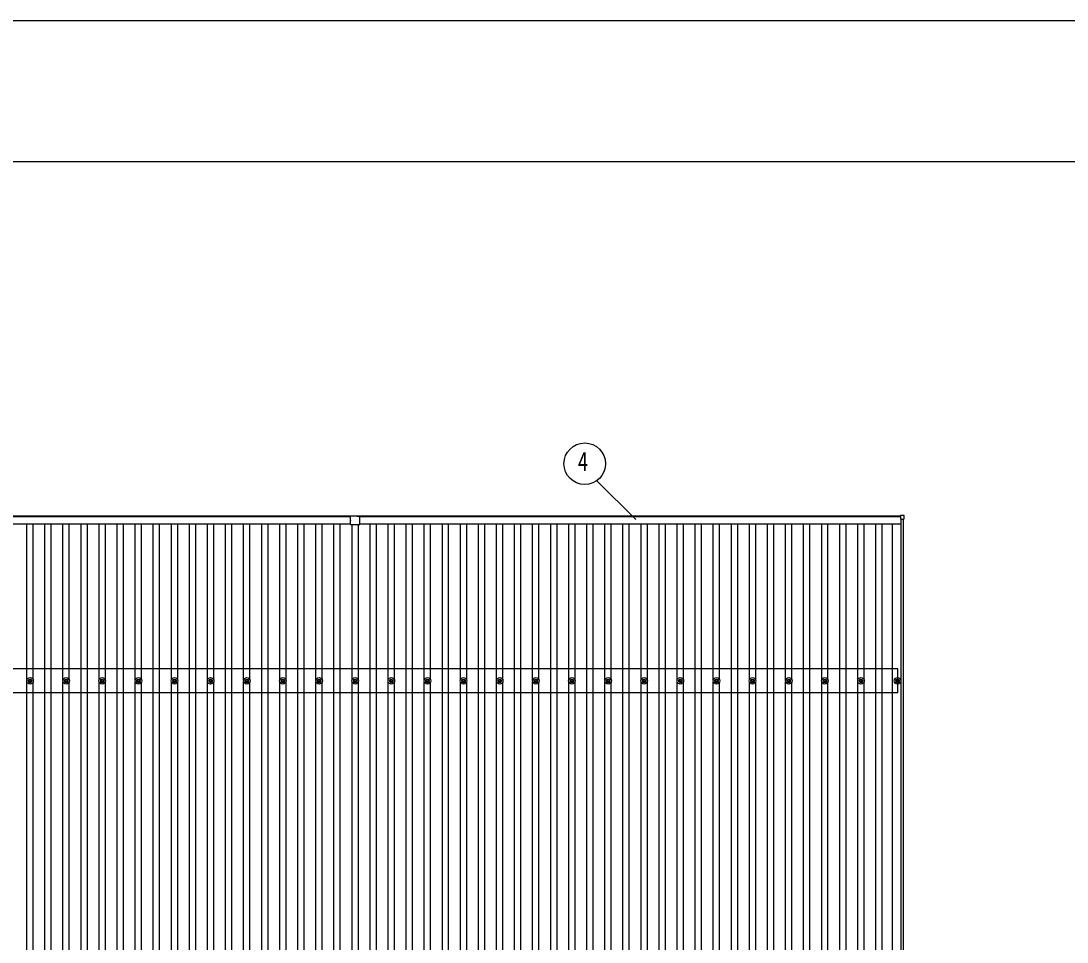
# Model space of a CAD drawing. Units: millimetres, scale not verified. Extents: x -16820 to 16820, y -11880 to 11880.
# Drawn here: x -10996 to -5205, y 6779 to 11880 of the extents above; entities that cross this region are included whole.
import ezdxf
from ezdxf.enums import TextEntityAlignment as Align

# ---------------------------------------------------------------- set-up
doc = ezdxf.new("R2010")
doc.units = ezdxf.units.MM
doc.header["$LTSCALE"] = 50
for name, color, linetype in [('0-4_YKK_13', 4, 'Continuous'), ('0-5_YKK_A1', 4, 'Continuous'), ('0-6_YKK_D', 6, 'Continuous'), ('0-7_YKK_ZWAK', 7, 'Continuous')]:
    doc.layers.add(name, color=color, linetype=linetype)
doc.styles.add('ＭＳ ゴシック', font='')
doc.styles.get('ＭＳ ゴシック').set_extended_font_data('MS Gothic')

msp = doc.modelspace()

# ---------------------------------------------------------------- linework, layer by layer
at = {"layer": '0-4_YKK_13'}
for p, q in [((-9170.92, 9114.67), (-9170.92, 9136.27)), ((-9170.92, 9091.27), (-9170.92, 9113.87)), ((-9155.92, 9137.27), (-9169.92, 9137.27)), ((-9155.92, 9138.77), (-9135.92, 9138.77)), ((-9155.92, 9137.27), (-9155.92, 9138.77)), ((-9135.92, 9137.27), (-9135.92, 9138.77)), ((-9135.92, 9137.27), (-9121.92, 9137.27)), ((-9120.92, 9114.67), (-9120.92, 9136.27)), ((-9120.92, 9091.27), (-9120.92, 9113.87)), ((-6127.62, 9140.57), (-6127.62, 9122.57)), ((-6108.62, 9141.57), (-6126.62, 9141.57)), ((-6126.62, 9121.57), (-6108.62, 9121.57)), ((-6107.62, 9122.57), (-6107.62, 9140.57)), ((-9169.92, 9090.27), (-9146.32, 9090.27)), ((-9145.52, 9090.27), (-9121.92, 9090.27)), ((-10955.92, 8226.89), (-10951.51, 8226.89)), ((-10947.67, 8235.14), (-10947.67, 8230.72)), ((-10944.17, 8235.14), (-10944.17, 8230.72)), ((-10940.34, 8226.89), (-10935.93, 8226.89)), ((-10755.92, 8226.89), (-10751.51, 8226.89)), ((-10747.67, 8235.14), (-10747.67, 8230.72)), ((-10744.17, 8235.14), (-10744.17, 8230.72)), ((-10740.34, 8226.89), (-10735.93, 8226.89)), ((-10555.92, 8226.89), (-10551.51, 8226.89)), ((-10547.67, 8235.14), (-10547.67, 8230.72)), ((-10544.17, 8235.14), (-10544.17, 8230.72)), ((-10540.34, 8226.89), (-10535.93, 8226.89)), ((-10355.92, 8226.89), (-10351.51, 8226.89)), ((-10347.67, 8235.14), (-10347.67, 8230.72)), ((-10344.17, 8235.14), (-10344.17, 8230.72)), ((-10340.34, 8226.89), (-10335.93, 8226.89)), ((-10155.92, 8226.89), (-10151.51, 8226.89)), ((-10147.67, 8235.14), (-10147.67, 8230.72)), ((-10144.17, 8235.14), (-10144.17, 8230.72)), ((-10140.34, 8226.89), (-10135.93, 8226.89)), ((-9955.92, 8226.89), (-9951.51, 8226.89)), ((-9947.67, 8235.14), (-9947.67, 8230.72)), ((-9944.17, 8235.14), (-9944.17, 8230.72)), ((-9940.34, 8226.89), (-9935.93, 8226.89)), ((-9755.92, 8226.89), (-9751.51, 8226.89)), ((-9747.67, 8235.14), (-9747.67, 8230.72)), ((-9744.17, 8235.14), (-9744.17, 8230.72)), ((-9740.34, 8226.89), (-9735.93, 8226.89)), ((-9555.92, 8226.89), (-9551.51, 8226.89)), ((-9547.67, 8235.14), (-9547.67, 8230.72)), ((-9544.17, 8235.14), (-9544.17, 8230.72)), ((-9540.34, 8226.89), (-9535.93, 8226.89)), ((-9355.92, 8226.89), (-9351.51, 8226.89)), ((-9347.67, 8235.14), (-9347.67, 8230.72)), ((-9344.17, 8235.14), (-9344.17, 8230.72)), ((-9340.34, 8226.89), (-9335.93, 8226.89)), ((-9155.92, 8226.89), (-9151.51, 8226.89)), ((-9147.67, 8235.14), (-9147.67, 8230.72)), ((-9144.17, 8235.14), (-9144.17, 8230.72)), ((-9140.34, 8226.89), (-9135.93, 8226.89)), ((-8955.92, 8226.89), (-8951.51, 8226.89)), ((-8947.67, 8235.14), (-8947.67, 8230.72)), ((-8944.17, 8235.14), (-8944.17, 8230.72)), ((-8940.34, 8226.89), (-8935.93, 8226.89)), ((-8755.92, 8226.89), (-8751.51, 8226.89)), ((-8747.67, 8235.14), (-8747.67, 8230.72)), ((-8744.17, 8235.14), (-8744.17, 8230.72)), ((-8740.34, 8226.89), (-8735.93, 8226.89)), ((-8555.92, 8226.89), (-8551.51, 8226.89)), ((-8547.67, 8235.14), (-8547.67, 8230.72)), ((-8544.17, 8235.14), (-8544.17, 8230.72)), ((-8540.34, 8226.89), (-8535.93, 8226.89)), ((-8355.92, 8226.89), (-8351.51, 8226.89)), ((-8347.67, 8235.14), (-8347.67, 8230.72)), ((-8344.17, 8235.14), (-8344.17, 8230.72)), ((-8340.34, 8226.89), (-8335.93, 8226.89)), ((-8155.92, 8226.89), (-8151.51, 8226.89)), ((-8147.67, 8235.14), (-8147.67, 8230.72)), ((-8144.17, 8235.14), (-8144.17, 8230.72)), ((-8140.34, 8226.89), (-8135.93, 8226.89)), ((-7955.92, 8226.89), (-7951.51, 8226.89)), ((-7947.67, 8235.14), (-7947.67, 8230.72)), ((-7944.17, 8235.14), (-7944.17, 8230.72)), ((-7940.34, 8226.89), (-7935.93, 8226.89)), ((-7755.92, 8226.89), (-7751.51, 8226.89)), ((-7747.67, 8235.14), (-7747.67, 8230.72)), ((-7744.17, 8235.14), (-7744.17, 8230.72)), ((-7740.34, 8226.89), (-7735.93, 8226.89)), ((-7555.92, 8226.89), (-7551.51, 8226.89)), ((-7547.67, 8235.14), (-7547.67, 8230.72)), ((-7544.17, 8235.14), (-7544.17, 8230.72)), ((-7540.34, 8226.89), (-7535.93, 8226.89)), ((-7355.92, 8226.89), (-7351.51, 8226.89)), ((-7347.67, 8235.14), (-7347.67, 8230.72)), ((-7344.17, 8235.14), (-7344.17, 8230.72)), ((-7340.34, 8226.89), (-7335.93, 8226.89)), ((-7155.92, 8226.89), (-7151.51, 8226.89)), ((-7147.67, 8235.14), (-7147.67, 8230.72)), ((-7144.17, 8235.14), (-7144.17, 8230.72)), ((-7140.34, 8226.89), (-7135.93, 8226.89)), ((-6955.92, 8226.89), (-6951.51, 8226.89)), ((-6947.67, 8235.14), (-6947.67, 8230.72)), ((-6944.17, 8235.14), (-6944.17, 8230.72)), ((-6940.34, 8226.89), (-6935.93, 8226.89)), ((-6755.92, 8226.89), (-6751.51, 8226.89)), ((-6747.67, 8235.14), (-6747.67, 8230.72)), ((-6744.17, 8235.14), (-6744.17, 8230.72)), ((-6740.34, 8226.89), (-6735.93, 8226.89)), ((-6555.92, 8226.89), (-6551.51, 8226.89)), ((-6547.67, 8235.14), (-6547.67, 8230.72)), ((-6544.17, 8235.14), (-6544.17, 8230.72)), ((-6540.34, 8226.89), (-6535.93, 8226.89)), ((-6355.92, 8226.89), (-6351.51, 8226.89)), ((-6347.67, 8235.14), (-6347.67, 8230.72)), ((-6344.17, 8235.14), (-6344.17, 8230.72)), ((-6340.34, 8226.89), (-6335.93, 8226.89)), ((-6153.17, 8226.89), (-6148.75, 8226.89)), ((-6144.92, 8235.14), (-6144.92, 8230.72)), ((-6141.42, 8235.14), (-6141.42, 8230.72)), ((-6137.59, 8226.89), (-6133.17, 8226.89)), ((-10955.92, 8223.39), (-10951.51, 8223.39)), ((-10947.67, 8219.56), (-10947.67, 8215.14)), ((-10944.17, 8219.56), (-10944.17, 8215.14)), ((-10940.34, 8223.39), (-10935.93, 8223.39)), ((-10755.92, 8223.39), (-10751.51, 8223.39)), ((-10747.67, 8219.56), (-10747.67, 8215.14)), ((-10744.17, 8219.56), (-10744.17, 8215.14)), ((-10740.34, 8223.39), (-10735.93, 8223.39)), ((-10555.92, 8223.39), (-10551.51, 8223.39)), ((-10547.67, 8219.56), (-10547.67, 8215.14)), ((-10544.17, 8219.56), (-10544.17, 8215.14)), ((-10540.34, 8223.39), (-10535.93, 8223.39)), ((-10355.92, 8223.39), (-10351.51, 8223.39)), ((-10347.67, 8219.56), (-10347.67, 8215.14)), ((-10344.17, 8219.56), (-10344.17, 8215.14)), ((-10340.34, 8223.39), (-10335.93, 8223.39)), ((-10155.92, 8223.39), (-10151.51, 8223.39)), ((-10147.67, 8219.56), (-10147.67, 8215.14)), ((-10144.17, 8219.56), (-10144.17, 8215.14)), ((-10140.34, 8223.39), (-10135.93, 8223.39)), ((-9955.92, 8223.39), (-9951.51, 8223.39)), ((-9947.67, 8219.56), (-9947.67, 8215.14)), ((-9944.17, 8219.56), (-9944.17, 8215.14)), ((-9940.34, 8223.39), (-9935.93, 8223.39)), ((-9755.92, 8223.39), (-9751.51, 8223.39)), ((-9747.67, 8219.56), (-9747.67, 8215.14)), ((-9744.17, 8219.56), (-9744.17, 8215.14)), ((-9740.34, 8223.39), (-9735.93, 8223.39)), ((-9555.92, 8223.39), (-9551.51, 8223.39)), ((-9547.67, 8219.56), (-9547.67, 8215.14)), ((-9544.17, 8219.56), (-9544.17, 8215.14)), ((-9540.34, 8223.39), (-9535.93, 8223.39)), ((-9355.92, 8223.39), (-9351.51, 8223.39)), ((-9347.67, 8219.56), (-9347.67, 8215.14)), ((-9344.17, 8219.56), (-9344.17, 8215.14)), ((-9340.34, 8223.39), (-9335.93, 8223.39)), ((-9155.92, 8223.39), (-9151.51, 8223.39)), ((-9147.67, 8219.56), (-9147.67, 8215.14)), ((-9144.17, 8219.56), (-9144.17, 8215.14)), ((-9140.34, 8223.39), (-9135.93, 8223.39)), ((-8955.92, 8223.39), (-8951.51, 8223.39)), ((-8947.67, 8219.56), (-8947.67, 8215.14)), ((-8944.17, 8219.56), (-8944.17, 8215.14)), ((-8940.34, 8223.39), (-8935.93, 8223.39)), ((-8755.92, 8223.39), (-8751.51, 8223.39)), ((-8747.67, 8219.56), (-8747.67, 8215.14)), ((-8744.17, 8219.56), (-8744.17, 8215.14)), ((-8740.34, 8223.39), (-8735.93, 8223.39)), ((-8555.92, 8223.39), (-8551.51, 8223.39)), ((-8547.67, 8219.56), (-8547.67, 8215.14)), ((-8544.17, 8219.56), (-8544.17, 8215.14)), ((-8540.34, 8223.39), (-8535.93, 8223.39)), ((-8355.92, 8223.39), (-8351.51, 8223.39)), ((-8347.67, 8219.56), (-8347.67, 8215.14)), ((-8344.17, 8219.56), (-8344.17, 8215.14)), ((-8340.34, 8223.39), (-8335.93, 8223.39)), ((-8155.92, 8223.39), (-8151.51, 8223.39)), ((-8147.67, 8219.56), (-8147.67, 8215.14)), ((-8144.17, 8219.56), (-8144.17, 8215.14)), ((-8140.34, 8223.39), (-8135.93, 8223.39)), ((-7955.92, 8223.39), (-7951.51, 8223.39)), ((-7947.67, 8219.56), (-7947.67, 8215.14)), ((-7944.17, 8219.56), (-7944.17, 8215.14)), ((-7940.34, 8223.39), (-7935.93, 8223.39)), ((-7755.92, 8223.39), (-7751.51, 8223.39)), ((-7747.67, 8219.56), (-7747.67, 8215.14)), ((-7744.17, 8219.56), (-7744.17, 8215.14)), ((-7740.34, 8223.39), (-7735.93, 8223.39)), ((-7555.92, 8223.39), (-7551.51, 8223.39)), ((-7547.67, 8219.56), (-7547.67, 8215.14)), ((-7544.17, 8219.56), (-7544.17, 8215.14)), ((-7540.34, 8223.39), (-7535.93, 8223.39)), ((-7355.92, 8223.39), (-7351.51, 8223.39)), ((-7347.67, 8219.56), (-7347.67, 8215.14)), ((-7344.17, 8219.56), (-7344.17, 8215.14)), ((-7340.34, 8223.39), (-7335.93, 8223.39)), ((-7155.92, 8223.39), (-7151.51, 8223.39)), ((-7147.67, 8219.56), (-7147.67, 8215.14)), ((-7144.17, 8219.56), (-7144.17, 8215.14)), ((-7140.34, 8223.39), (-7135.93, 8223.39)), ((-6955.92, 8223.39), (-6951.51, 8223.39)), ((-6947.67, 8219.56), (-6947.67, 8215.14)), ((-6944.17, 8219.56), (-6944.17, 8215.14)), ((-6940.34, 8223.39), (-6935.93, 8223.39)), ((-6755.92, 8223.39), (-6751.51, 8223.39)), ((-6747.67, 8219.56), (-6747.67, 8215.14)), ((-6744.17, 8219.56), (-6744.17, 8215.14)), ((-6740.34, 8223.39), (-6735.93, 8223.39)), ((-6555.92, 8223.39), (-6551.51, 8223.39)), ((-6547.67, 8219.56), (-6547.67, 8215.14)), ((-6544.17, 8219.56), (-6544.17, 8215.14)), ((-6540.34, 8223.39), (-6535.93, 8223.39)), ((-6355.92, 8223.39), (-6351.51, 8223.39)), ((-6347.67, 8219.56), (-6347.67, 8215.14)), ((-6344.17, 8219.56), (-6344.17, 8215.14)), ((-6340.34, 8223.39), (-6335.93, 8223.39)), ((-6153.17, 8223.39), (-6148.75, 8223.39)), ((-6144.92, 8219.56), (-6144.92, 8215.14)), ((-6141.42, 8219.56), (-6141.42, 8215.14)), ((-6137.59, 8223.39), (-6133.17, 8223.39))]:
    msp.add_line(p, q, dxfattribs=at)
for centre, radius in [((-10945.92, 8225.14), 18.25), ((-10945.92, 8225.14), 10.15), ((-10945.92, 8225.14), 5.85), ((-10945.92, 8225.14), 5.25), ((-10745.92, 8225.14), 18.25), ((-10745.92, 8225.14), 10.15), ((-10745.92, 8225.14), 5.85), ((-10745.92, 8225.14), 5.25), ((-10545.92, 8225.14), 18.25), ((-10545.92, 8225.14), 10.15), ((-10545.92, 8225.14), 5.85), ((-10545.92, 8225.14), 5.25), ((-10345.92, 8225.14), 18.25), ((-10345.92, 8225.14), 10.15), ((-10345.92, 8225.14), 5.85), ((-10345.92, 8225.14), 5.25), ((-10145.92, 8225.14), 18.25), ((-10145.92, 8225.14), 10.15), ((-10145.92, 8225.14), 5.85), ((-10145.92, 8225.14), 5.25), ((-9945.92, 8225.14), 18.25), ((-9945.92, 8225.14), 10.15), ((-9945.92, 8225.14), 5.85), ((-9945.92, 8225.14), 5.25), ((-9745.92, 8225.14), 18.25), ((-9745.92, 8225.14), 10.15), ((-9745.92, 8225.14), 5.85), ((-9745.92, 8225.14), 5.25), ((-9545.92, 8225.14), 18.25), ((-9545.92, 8225.14), 10.15), ((-9545.92, 8225.14), 5.85), ((-9545.92, 8225.14), 5.25), ((-9345.92, 8225.14), 18.25), ((-9345.92, 8225.14), 10.15), ((-9345.92, 8225.14), 5.85), ((-9345.92, 8225.14), 5.25), ((-9145.92, 8225.14), 18.25), ((-9145.92, 8225.14), 10.15), ((-9145.92, 8225.14), 5.85), ((-9145.92, 8225.14), 5.25), ((-8945.92, 8225.14), 18.25), ((-8945.92, 8225.14), 10.15), ((-8945.92, 8225.14), 5.85), ((-8945.92, 8225.14), 5.25), ((-8745.92, 8225.14), 18.25), ((-8745.92, 8225.14), 10.15), ((-8745.92, 8225.14), 5.85), ((-8745.92, 8225.14), 5.25), ((-8545.92, 8225.14), 18.25), ((-8545.92, 8225.14), 10.15), ((-8545.92, 8225.14), 5.85), ((-8545.92, 8225.14), 5.25), ((-8345.92, 8225.14), 18.25), ((-8345.92, 8225.14), 10.15), ((-8345.92, 8225.14), 5.85), ((-8345.92, 8225.14), 5.25), ((-8145.92, 8225.14), 18.25), ((-8145.92, 8225.14), 10.15), ((-8145.92, 8225.14), 5.85), ((-8145.92, 8225.14), 5.25), ((-7945.92, 8225.14), 18.25), ((-7945.92, 8225.14), 10.15), ((-7945.92, 8225.14), 5.85), ((-7945.92, 8225.14), 5.25), ((-7745.92, 8225.14), 18.25), ((-7745.92, 8225.14), 10.15), ((-7745.92, 8225.14), 5.85), ((-7745.92, 8225.14), 5.25), ((-7545.92, 8225.14), 18.25), ((-7545.92, 8225.14), 10.15), ((-7545.92, 8225.14), 5.85), ((-7545.92, 8225.14), 5.25), ((-7345.92, 8225.14), 18.25), ((-7345.92, 8225.14), 10.15), ((-7345.92, 8225.14), 5.85), ((-7345.92, 8225.14), 5.25), ((-7145.92, 8225.14), 18.25), ((-7145.92, 8225.14), 10.15), ((-7145.92, 8225.14), 5.85), ((-7145.92, 8225.14), 5.25), ((-6945.92, 8225.14), 18.25), ((-6945.92, 8225.14), 10.15), ((-6945.92, 8225.14), 5.85), ((-6945.92, 8225.14), 5.25), ((-6745.92, 8225.14), 18.25), ((-6745.92, 8225.14), 10.15), ((-6745.92, 8225.14), 5.85), ((-6745.92, 8225.14), 5.25), ((-6545.92, 8225.14), 18.25), ((-6545.92, 8225.14), 10.15), ((-6545.92, 8225.14), 5.85), ((-6545.92, 8225.14), 5.25), ((-6345.92, 8225.14), 18.25), ((-6345.92, 8225.14), 10.15), ((-6345.92, 8225.14), 5.85), ((-6345.92, 8225.14), 5.25), ((-6143.17, 8225.14), 18.25), ((-6143.17, 8225.14), 10.15), ((-6143.17, 8225.14), 5.85), ((-6143.17, 8225.14), 5.25)]:
    msp.add_circle(centre, radius, dxfattribs=at)
for centre, radius, start, end in [((-9169.92, 9136.27), 1, 90, 179.99999), ((-9171.22, 9114.27), 0.5, 306.8699, 53.1301), ((-9121.92, 9136.27), 1, 0, 90), ((-9120.62, 9114.27), 0.5, 126.8699, 233.1301), ((-6126.62, 9140.57), 1, 90, 180), ((-6126.62, 9122.57), 1, 180, 270), ((-6108.62, 9140.57), 1, 0, 90), ((-6108.62, 9122.57), 1, 270, 0), ((-9169.92, 9091.27), 1, 179.99999, 270), ((-9145.92, 9089.97), 0.5, 36.8699, 143.1301), ((-9121.92, 9091.27), 1, 270, 0)]:
    msp.add_arc(centre, radius, start, end, dxfattribs=at)
at = {"layer": '0-5_YKK_A1'}
for p, q in [((-14568.92, 9095.48), (-9170.92, 9095.48)), ((-14564.22, 9138.27), (-9155.92, 9138.27)), ((-9170.92, 9133.48), (-14564.22, 9133.48)), ((-10963.42, 8230.33), (-10963.42, 9095.48)), ((-10928.42, 8230.31), (-10928.42, 9095.48)), ((-10863.42, 3754.43), (-10863.42, 9095.48)), ((-10828.42, 3754.43), (-10828.42, 9095.48)), ((-10763.42, 8230.33), (-10763.42, 9095.48)), ((-10728.42, 8230.31), (-10728.42, 9095.48)), ((-10663.42, 3754.43), (-10663.42, 9095.48)), ((-10628.42, 3754.43), (-10628.42, 9095.48)), ((-10563.42, 8230.33), (-10563.42, 9095.48)), ((-10528.42, 8230.31), (-10528.42, 9095.48)), ((-10463.42, 3754.43), (-10463.42, 9095.48)), ((-10428.42, 3754.43), (-10428.42, 9095.48)), ((-10363.42, 8230.33), (-10363.42, 9095.48)), ((-10328.42, 8230.31), (-10328.42, 9095.48)), ((-10263.42, 3754.43), (-10263.42, 9095.48)), ((-10228.42, 3754.43), (-10228.42, 9095.48)), ((-10163.42, 8230.33), (-10163.42, 9095.48)), ((-10128.42, 8230.31), (-10128.42, 9095.48)), ((-10063.42, 3754.43), (-10063.42, 9095.48)), ((-10028.42, 3754.43), (-10028.42, 9095.48)), ((-9963.42, 8230.33), (-9963.42, 9095.48)), ((-9928.42, 8230.31), (-9928.42, 9095.48)), ((-9863.42, 3754.43), (-9863.42, 9095.48)), ((-9828.42, 3754.43), (-9828.42, 9095.48)), ((-9763.42, 8230.33), (-9763.42, 9095.48)), ((-9728.42, 8230.31), (-9728.42, 9095.48)), ((-9663.42, 3754.43), (-9663.42, 9095.48)), ((-9628.42, 3754.43), (-9628.42, 9095.48)), ((-9563.42, 8230.33), (-9563.42, 9095.48)), ((-9528.42, 8230.31), (-9528.42, 9095.48)), ((-9463.42, 3754.43), (-9463.42, 9095.48)), ((-9428.42, 3754.43), (-9428.42, 9095.48)), ((-9363.42, 8230.33), (-9363.42, 9095.48)), ((-9328.42, 8230.31), (-9328.42, 9095.48)), ((-9263.42, 3754.43), (-9263.42, 9095.48)), ((-9228.42, 3754.43), (-9228.42, 9095.48)), ((-9135.92, 9138.27), (-6127.62, 9138.27)), ((-6127.62, 9133.48), (-9120.92, 9133.48)), ((-9120.92, 9095.48), (-6122.92, 9095.48)), ((-9063.42, 3754.43), (-9063.42, 9095.48)), ((-9028.42, 3754.43), (-9028.42, 9095.48)), ((-8963.42, 8230.33), (-8963.42, 9095.48)), ((-8928.42, 8230.31), (-8928.42, 9095.48)), ((-8863.42, 3754.43), (-8863.42, 9095.48)), ((-8828.42, 3754.43), (-8828.42, 9095.48)), ((-8763.42, 8230.33), (-8763.42, 9095.48)), ((-8728.42, 8230.31), (-8728.42, 9095.48)), ((-8663.42, 3754.43), (-8663.42, 9095.48)), ((-8628.42, 3754.43), (-8628.42, 9095.48)), ((-8563.42, 8230.33), (-8563.42, 9095.48)), ((-8528.42, 8230.31), (-8528.42, 9095.48)), ((-8463.42, 3754.43), (-8463.42, 9095.48)), ((-8428.42, 3754.43), (-8428.42, 9095.48)), ((-8363.42, 8230.33), (-8363.42, 9095.48)), ((-8328.42, 8230.31), (-8328.42, 9095.48)), ((-8263.42, 3754.43), (-8263.42, 9095.48)), ((-8228.42, 3754.43), (-8228.42, 9095.48)), ((-8163.42, 8230.33), (-8163.42, 9095.48)), ((-8128.42, 8230.31), (-8128.42, 9095.48)), ((-8063.42, 3754.43), (-8063.42, 9095.48)), ((-8028.42, 3754.43), (-8028.42, 9095.48)), ((-7963.42, 8230.33), (-7963.42, 9095.48)), ((-7928.42, 8230.31), (-7928.42, 9095.48)), ((-7863.42, 3754.43), (-7863.42, 9095.48)), ((-7828.42, 3754.43), (-7828.42, 9095.48)), ((-7763.42, 8230.33), (-7763.42, 9095.48)), ((-7728.42, 8230.31), (-7728.42, 9095.48)), ((-7663.42, 3754.43), (-7663.42, 9095.48)), ((-7628.42, 3754.43), (-7628.42, 9095.48)), ((-7563.42, 8230.33), (-7563.42, 9095.48)), ((-7528.42, 8230.31), (-7528.42, 9095.48)), ((-7463.42, 3754.43), (-7463.42, 9095.48)), ((-7428.42, 3754.43), (-7428.42, 9095.48)), ((-7363.42, 8230.33), (-7363.42, 9095.48)), ((-7328.42, 8230.31), (-7328.42, 9095.48)), ((-7263.42, 3754.43), (-7263.42, 9095.48)), ((-7228.42, 3754.43), (-7228.42, 9095.48)), ((-7163.42, 8230.33), (-7163.42, 9095.48)), ((-7128.42, 8230.31), (-7128.42, 9095.48)), ((-7063.42, 3754.43), (-7063.42, 9095.48)), ((-7028.42, 3754.43), (-7028.42, 9095.48)), ((-6963.42, 8230.33), (-6963.42, 9095.48)), ((-6928.42, 8230.31), (-6928.42, 9095.48)), ((-6863.42, 3754.43), (-6863.42, 9095.48)), ((-6828.42, 3754.43), (-6828.42, 9095.48)), ((-6763.42, 8230.33), (-6763.42, 9095.48)), ((-6728.42, 8230.31), (-6728.42, 9095.48)), ((-6663.42, 3754.43), (-6663.42, 9095.48)), ((-6628.42, 3754.43), (-6628.42, 9095.48)), ((-6563.42, 8230.33), (-6563.42, 9095.48)), ((-6528.42, 8230.31), (-6528.42, 9095.48)), ((-6463.42, 3754.43), (-6463.42, 9095.48)), ((-6428.42, 3754.43), (-6428.42, 9095.48)), ((-6363.42, 8230.33), (-6363.42, 9095.48)), ((-6328.42, 8230.31), (-6328.42, 9095.48)), ((-6263.42, 3754.43), (-6263.42, 9095.48)), ((-6228.42, 3754.43), (-6228.42, 9095.48)), ((-6170.92, 3754.43), (-6170.92, 9095.48)), ((-6122.92, 3723.15), (-6122.92, 9121.57)), ((-6110.92, 3723.15), (-6110.92, 9121.57)), ((-9163.42, 8230.33), (-9163.42, 9090.27)), ((-9128.42, 8230.31), (-9128.42, 9090.27)), ((-6142.75, 8292.14), (-14545.92, 8292.14)), ((-6142.75, 8158.14), (-6142.75, 8292.14)), ((-10963.42, 6430.33), (-10963.42, 8219.96)), ((-10928.42, 6430.31), (-10928.42, 8219.97)), ((-10763.42, 6430.33), (-10763.42, 8219.96)), ((-10728.42, 6430.31), (-10728.42, 8219.97)), ((-10563.42, 6430.33), (-10563.42, 8219.96)), ((-10528.42, 6430.31), (-10528.42, 8219.97)), ((-10363.42, 6430.33), (-10363.42, 8219.96)), ((-10328.42, 6430.31), (-10328.42, 8219.97)), ((-10163.42, 6430.33), (-10163.42, 8219.96)), ((-10128.42, 6430.31), (-10128.42, 8219.97)), ((-9963.42, 6430.33), (-9963.42, 8219.96)), ((-9928.42, 6430.31), (-9928.42, 8219.97)), ((-9763.42, 6430.33), (-9763.42, 8219.96)), ((-9728.42, 6430.31), (-9728.42, 8219.97)), ((-9563.42, 6430.33), (-9563.42, 8219.96)), ((-9528.42, 6430.31), (-9528.42, 8219.97)), ((-9363.42, 6430.33), (-9363.42, 8219.96)), ((-9328.42, 6430.31), (-9328.42, 8219.97)), ((-9163.42, 6430.33), (-9163.42, 8219.96)), ((-9128.42, 6430.31), (-9128.42, 8219.97)), ((-8963.42, 6430.33), (-8963.42, 8219.96)), ((-8928.42, 6430.31), (-8928.42, 8219.97)), ((-8763.42, 6430.33), (-8763.42, 8219.96)), ((-8728.42, 6430.31), (-8728.42, 8219.97)), ((-8563.42, 6430.33), (-8563.42, 8219.96)), ((-8528.42, 6430.31), (-8528.42, 8219.97)), ((-8363.42, 6430.33), (-8363.42, 8219.96)), ((-8328.42, 6430.31), (-8328.42, 8219.97)), ((-8163.42, 6430.33), (-8163.42, 8219.96)), ((-8128.42, 6430.31), (-8128.42, 8219.97)), ((-7963.42, 6430.33), (-7963.42, 8219.96)), ((-7928.42, 6430.31), (-7928.42, 8219.97)), ((-7763.42, 6430.33), (-7763.42, 8219.96)), ((-7728.42, 6430.31), (-7728.42, 8219.97)), ((-7563.42, 6430.33), (-7563.42, 8219.96)), ((-7528.42, 6430.31), (-7528.42, 8219.97)), ((-7363.42, 6430.33), (-7363.42, 8219.96)), ((-7328.42, 6430.31), (-7328.42, 8219.97)), ((-7163.42, 6430.33), (-7163.42, 8219.96)), ((-7128.42, 6430.31), (-7128.42, 8219.97)), ((-6963.42, 6430.33), (-6963.42, 8219.96)), ((-6928.42, 6430.31), (-6928.42, 8219.97)), ((-6763.42, 6430.33), (-6763.42, 8219.96)), ((-6728.42, 6430.31), (-6728.42, 8219.97)), ((-6563.42, 6430.33), (-6563.42, 8219.96)), ((-6528.42, 6430.31), (-6528.42, 8219.97)), ((-6363.42, 6430.33), (-6363.42, 8219.96)), ((-6328.42, 6430.31), (-6328.42, 8219.97)), ((-6142.75, 8158.14), (-14545.92, 8158.14))]:
    msp.add_line(p, q, dxfattribs=at)
at = {"layer": '0-6_YKK_D'}
msp.add_line((-7593.06, 9117.93), (-7808.65, 9333.53), dxfattribs=at)
msp.add_circle((-7875.07, 9427.65), 115.2, dxfattribs=at)
at = {"layer": '0-7_YKK_ZWAK'}
msp.add_line((15580.08, 11100), (-15619.92, 11100), dxfattribs=at)
msp.add_lwpolyline([(-16820, -11880), (16820, -11880), (16820, 11880), (-16820, 11880)], close=True, dxfattribs=at)

# ---------------------------------------------------------------- texts
at = {"layer": '0-6_YKK_D', "style": 'ＭＳ ゴシック', "width": 0.8}
msp.add_text('4', height=105.6, dxfattribs=at).set_placement((-7913.47, 9355.65), align=Align.BOTTOM_LEFT)

doc.saveas('drawing.dxf')
